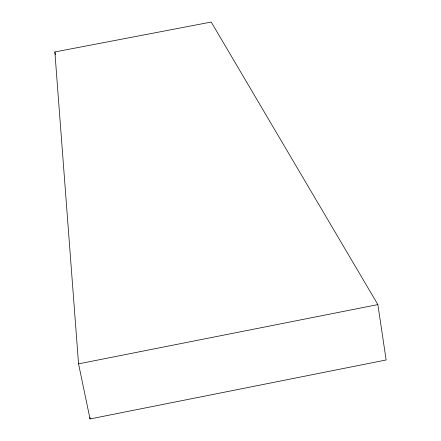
<?xml version="1.0" encoding="UTF-8"?>
<svg xmlns="http://www.w3.org/2000/svg" width="441" height="441" viewBox="0 0 441 441"><rect width="100%" height="100%" fill="white"/><g stroke="black" fill="none" stroke-linecap="round" stroke-linejoin="round"><path stroke-width="0.66" d="M90.041 418.95L386.134 359.977L377.865 304.599L211.222 22.05L54.866 51.955L78.548 363.853L90.041 418.95L89.925 417.577M78.548 363.853L377.865 304.599M54.866 51.955L55.395 54.612"/></g></svg>
